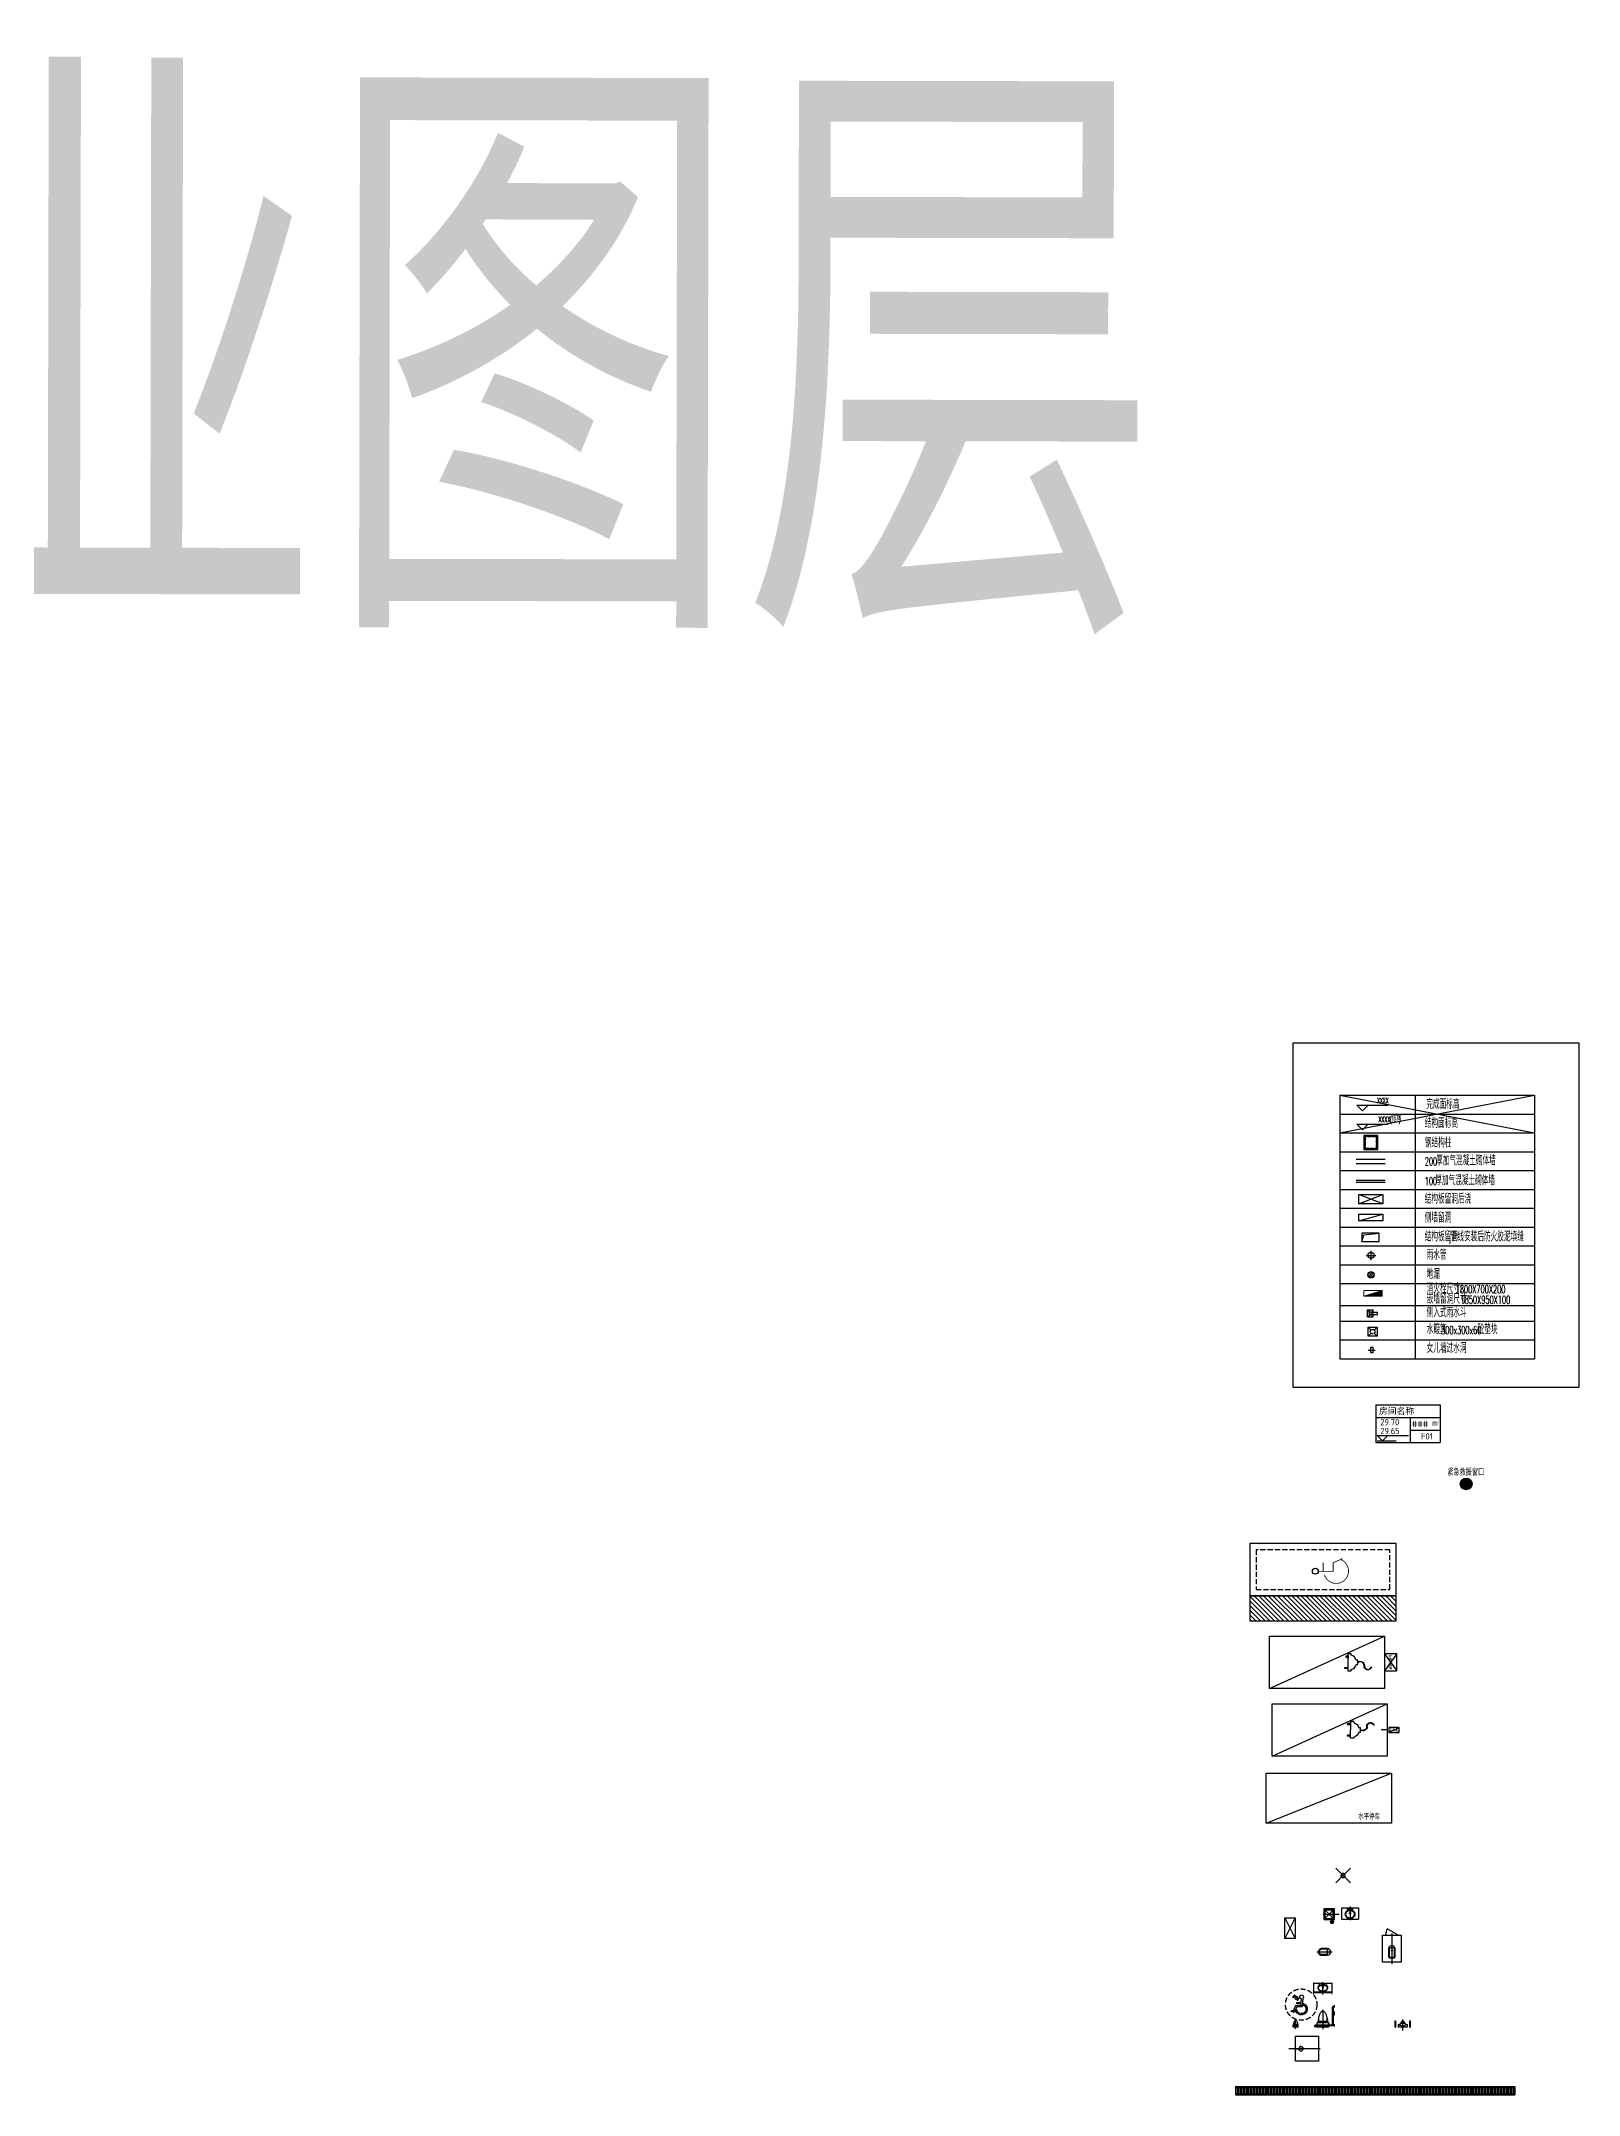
# Model space of a CAD drawing. Extents: x -821772 to -21949, y 506164 to 1049594.
# Drawn here: x -672313 to -598807, y 916329 to 1014500 of the extents above; entities that cross this region are included whole.
import ezdxf

# ---------------------------------------------------------------- set-up
doc = ezdxf.new("R2010")
doc.units = 0
doc.header["$LTSCALE"] = 1000
doc.header["$MEASUREMENT"] = 0
for name, pattern in [('$0$DOTE', [2.42, 2, -0.2, 0.02, -0.2]), ('__DASH', [0.35, 0.25, -0.1]), ('DASH', [0.35, 0.25, -0.1]), ('DOTE', [2.42, 2, -0.2, 0.02, -0.2]), ('STRU-03-COLS-2F~3F$0$DASH', [0.35, 0.25, -0.1])]:
    doc.linetypes.add(name, pattern=pattern)
doc.layers.get('Defpoints').update_dxf_attribs({"color": 210})
for name, color, linetype in [('$0$A-AXIS-DOTE', 14, '$0$DOTE'), ('$0$AS-COLN', 6, 'Continuous'), ('A-AXIS-DOTE', 14, 'DOTE'), ('A-AXIS-DP', 126, 'Continuous'), ('A-COLU_混凝土构件', 6, 'Continuous'), ('A-CURTAIN', 134, 'Continuous'), ('A-FIRE-TEXT', 61, 'Continuous'), ('A-FURN', 55, 'Continuous'), ('A-HOLE_洞口', 182, 'Continuous'), ('A-METAL_金属构件', 134, 'Continuous'), ('A-OVER_看线', 252, 'Continuous'), ('A-STAIR', 150, 'Continuous'), ('A-SURF_饰面', 44, 'Continuous'), ('A-TEXT', 61, 'Continuous'), ('A-TEXT-ROOM', 12, 'Continuous'), ('A-WINDOW', 140, 'Continuous'), ('A-建筑提资机电三专业图层', 214, 'Continuous'), ('AD-P-快充', 47, 'Continuous'), ('AD-P-慢充', 1, 'Continuous'), ('AS-WALL', 40, 'Continuous'), ('AXIS', 3, 'Continuous'), ('Car', 108, 'Continuous'), ('Car 无障碍', 6, 'Continuous'), ('CAR 水平停车', 32, 'Continuous'), ('G-BORD_图框', 7, 'Continuous'), ('PUB_TEXT', 7, 'Continuous'), ('构建', 30, 'Continuous'), ('洁具', 253, 'Continuous')]:
    doc.layers.add(name, color=color, linetype=linetype)
doc.layers.add('T', color=5, linetype='Continuous', plot=False)
doc.layers.add('消防', color=1, linetype='DOTE', lineweight=18)
doc.styles.add('_TCH_DIM', font='SIMPLEX', dxfattribs={"width": 0.7, "bigfont": 'GBCBIG'})
doc.styles.add('ELEC_DIM', font='SIMPLEX', dxfattribs={"width": 0.8, "height": 3.5, "bigfont": 'HZTXT'})
doc.styles.add('note_txt', font='arial.ttf', dxfattribs={"width": 0.75})
doc.styles.get("Standard").update_dxf_attribs({"font": '@TSSDENG', "width": 0.75, "bigfont": 'GBCBIG'})
doc.styles.add('STYLE1', font='simsun.ttc', dxfattribs={"width": 0.7})
doc.styles.add('SZUL_HT', font='simhei.ttf', dxfattribs={"width": 0.7})
doc.styles.add('黑体', font='simhei.ttf', dxfattribs={"width": 0.7})

# ---------------------------------------------------------------- blocks, each defined once
blk = doc.blocks.new('room_tag')
at = {"layer": 'A-TEXT-ROOM'}
for p, q in [((0, 0), (0, -1200)), ((0, 0), (2050, 0)), ((0, -400), (2050, -400)), ((1100, -1200), (1100, -400)), ((2050, 0), (2050, -1200)), ((0, -1200), (2050, -1200)), ((39, -1148), (649, -1148)), ((44, -978), (1044, -978)), ((44, -978), (213, -1148)), ((383, -978), (213, -1148)), ((1100, -800), (2050, -800))]:
    blk.add_line(p, q, dxfattribs=at)
for s, height, p in [('m', 200, (1789, -676)), ('2', 60, (1970, -568)), ('2', 60, (1970, -568))]:
    blk.add_text(s, height=height, dxfattribs=at).set_placement(p)
at = {"layer": 'A-TEXT-ROOM', "style": '黑体'}
blk.add_attdef('房间名称', (101, -295), '', height=200, dxfattribs=at)
at = {"layer": 'A-TEXT-ROOM', "ltscale": 50}
for tag, p in [('建筑标高', (142, -650)), ('面积', (1149, -709)), ('结构标高', (142, -931))]:
    blk.add_attdef(tag, p, '', height=200, dxfattribs=at)
at = {"layer": 'A-TEXT-ROOM'}
blk.add_attdef('地坪做法', (1443, -1103), '', height=200, dxfattribs=at)
blk = doc.blocks.new('雨水管')
at = {"layer": 'G-BORD_图框'}
for p, q in [((-48.09, 200.67), (-45.09, 200.67)), ((-46.59, 199.17), (-46.59, 202.17))]:
    blk.add_line(p, q, dxfattribs=at)
blk.add_circle((-46.59, 200.67), 1, dxfattribs=at)
blk = doc.blocks.new('xf')
at = {"layer": '消防'}
blk.add_hatch(color=256, dxfattribs=at).paths.add_polyline_path([(425, -10), (425, 240), (-375, -10)])
blk.add_line((-375, -10), (425, 240), dxfattribs=at)
blk.add_lwpolyline([(-375, 240), (425, 240), (425, -10), (-375, -10)], close=True, dxfattribs=at)
blk = doc.blocks.new('700-30')
at = {"layer": 'A-COLU_混凝土构件'}
blk.add_lwpolyline([(700, 700), (0, 700), (0, 0), (700, 0)], close=True, dxfattribs=at)
at = {"layer": 'A-COLU_混凝土构件', "linetype": 'STRU-03-COLS-2F~3F$0$DASH', "ltscale": 0.8}
blk.add_lwpolyline([(670, 670), (30, 670), (30, 30), (670, 30)], close=True, dxfattribs=at)
at = {"layer": 'A-SURF_饰面'}
blk.add_lwpolyline([(750, 750), (-50, 750), (-50, -50), (750, -50)], close=True, dxfattribs=at)
blk = doc.blocks.new('水簸箕')
at = {"layer": 'A-OVER_看线'}
for p, q in [((-35, 35), (-100, 100)), ((100, 100), (35, 35)), ((-35, -35), (-100, -100)), ((100, -100), (35, -35))]:
    blk.add_line(p, q, dxfattribs=at)
blk.add_lwpolyline([(100, -100), (-100, -100), (-100, 100), (100, 100)], close=True, dxfattribs=at)
at = {"layer": 'A-OVER_看线', "linetype": 'DASH', "ltscale": 0.2}
blk.add_circle((0, 0), 50, dxfattribs=at)
blk = doc.blocks.new('外排水管')
at = {"layer": 'A-METAL_金属构件', "linetype": 'DASH', "ltscale": 3}
blk.add_line((12865023, -10364874), (12865107, -10364959), dxfattribs=at)
at = {"layer": 'A-METAL_金属构件'}
for p, q in [((12865263, -10364492), (12865093, -10364662)), ((12865093, -10364662), (12865202, -10364695)), ((12865093, -10364662), (12865320, -10364888)), ((12865263, -10364492), (12865253, -10364644)), ((12865263, -10364492), (12865489, -10364719)), ((12865320, -10364888), (12865287, -10364780)), ((12865489, -10364719), (12865320, -10364888)), ((12865489, -10364719), (12865338, -10364728))]:
    blk.add_line(p, q, dxfattribs=at)
at = {"layer": 'A-METAL_金属构件', "linetype": 'DASH', "ltscale": 3}
blk.add_lwpolyline([(12865023, -10364874), (12865253, -10364644, -1), (12865338, -10364728), (12865107, -10364959)], format="xyb", dxfattribs=at)
for start, end in [(134.99799, 170.25195), (202.71275, 243.28126), (272.3173, 314.99799)]:
    blk.add_arc((12865296, -10364686), 60, start, end, dxfattribs=at)
blk = doc.blocks.new('平面图例')
at = {"layer": 'G-BORD_图框'}
h = blk.add_hatch(dxfattribs=at)
h.set_pattern_fill('ANSI31', color=256, scale=0.3)
h.set_pattern_definition([(45, (-9.86355, 23.91627), (-0.3367596, 0.3367596), [])])
edge = h.paths.add_edge_path()
edge.add_arc((-47.17, 224.59), 1, 0, 360)
at = {"layer": 'A-HOLE_洞口', "linetype": 'DASH', "ltscale": 0.6}
for p, q in [((-43.41, 247.23), (-51.01, 250.16)), ((-51.01, 247.23), (-43.41, 250.16)), ((-51.01, 241.84), (-43.41, 243.92))]:
    blk.add_line(p, q, dxfattribs=at)
for points in [[(-51.01, 247.23), (-51.01, 250.16), (-43.41, 250.16), (-43.41, 247.23)], [(-51.01, 241.84), (-51.01, 243.92), (-43.41, 243.92), (-43.41, 241.84)]]:
    blk.add_lwpolyline(points, close=True, dxfattribs=at)
at = {"layer": 'A-HOLE_洞口'}
blk.add_lwpolyline([(-50.07, 235.26), (-44.57, 235.26), (-44.57, 237.85), (-50.07, 237.85)], close=True, dxfattribs=at)
blk.add_lwpolyline([(-50.07, 235.26), (-49.47, 237.35), (-44.57, 237.85)], dxfattribs=at)
at = {"layer": 'G-BORD_图框'}
for p, q in [((-57.09, 281.83), (4.91, 281.83)), ((-57.09, 281.83), (-57.09, 197.83)), ((-33.11, 281.83), (-33.11, 197.83)), ((4.91, 281.83), (4.91, 197.83)), ((-57.09, 275.83), (4.91, 275.83)), ((-49.89, 276.82), (-51.69, 278.62)), ((-51.69, 278.62), (-41.73, 278.62)), ((-49.89, 276.82), (-48.09, 278.62)), ((-57.09, 269.83), (4.91, 269.83)), ((-49.89, 270.82), (-51.69, 272.62)), ((-51.69, 272.62), (-41.73, 272.62)), ((-49.89, 270.82), (-48.09, 272.62)), ((-57.09, 263.83), (4.91, 263.83)), ((-57.09, 257.83), (4.91, 257.83)), ((-51.91, 261.46), (-42.71, 261.46)), ((-51.91, 260.12), (-42.71, 260.12)), ((-57.09, 251.83), (4.91, 251.83)), ((-51.91, 254.81), (-42.71, 254.81)), ((-51.91, 254.15), (-42.71, 254.15)), ((-57.09, 245.83), (4.91, 245.83)), ((-57.09, 239.83), (4.91, 239.83)), ((-57.09, 233.83), (4.91, 233.83)), ((-57.09, 227.83), (4.91, 227.83)), ((-57.09, 221.83), (4.91, 221.83)), ((-57.09, 214.83), (4.91, 214.83)), ((-57.09, 209.83), (4.91, 209.83)), ((-57.09, 203.83), (4.91, 203.83)), ((-57.09, 197.83), (4.91, 197.83)), ((-48.05, 200.63), (-45.81, 200.63))]:
    blk.add_line(p, q, dxfattribs=at)
blk.add_lwpolyline([(-47.29, 201.45), (-47.29, 199.8), (-46.47, 199.8), (-46.47, 201.45), (-47.29, 201.45)], dxfattribs=at)
blk.add_circle((-47.17, 224.59), 1, dxfattribs=at)
at = {"layer": 'A-COLU_混凝土构件', "xscale": 0.005529600000000003, "yscale": 0.005529600000000003, "zscale": 0.005529600000000003}
blk.add_blockref('700-30', (-49.17, 264.82), dxfattribs=at)
at = {"layer": 'G-BORD_图框'}
blk.add_blockref('雨水管', (-0.58, 30.12), dxfattribs=at)
at = {"layer": 'G-BORD_图框', "xscale": 0.007200000000000002, "yscale": 0.007200000000000002, "zscale": 0.007200000000000002}
blk.add_blockref('xf', (-46.71, 217.82), dxfattribs=at)
at = {"layer": 'G-BORD_图框'}
for name, p, xscale, yscale, zscale, rotation in [('外排水管', (12687.74, -118055), 0.007199999999999998, 0.007199999999999998, 0.007199999999999998, 135.0020091440341), ('水簸箕', (-46.66, 206.49), 0.0144, 0.0144, 0.0144, 270)]:
    blk.add_blockref(name, p, dxfattribs=dict(at, xscale=xscale, yscale=yscale, zscale=zscale, rotation=rotation))
at = {"layer": 'G-BORD_图框', "color": 7, "style": '_TCH_DIM', "width": 0.494118}
blk.add_text('XXXX', height=1.785, dxfattribs=at).set_placement((-44.77, 273.25))
at = {"layer": 'G-BORD_图框', "style": '_TCH_DIM'}
for s, height, width, p in [('完成面标高', 3.022, 0.7, (-29.55, 277.46)), ('结构面标高', 3.022, 0.7, (-30.03, 271.42)), ('钢结构柱', 3.022, 0.7, (-30.02, 265.18)), ('200', 2.55, 0.494118, (-30.06, 259.47)), ('厚加气混凝土砌体墙', 3.022, 0.7, (-26.46, 259.47)), ('100', 2.55, 0.494118, (-30.06, 253.17)), ('厚加气混凝土砌体墙', 3.022, 0.7, (-26.7, 253.17)), ('结构板留洞后浇', 3.022, 0.7, (-30.06, 247.28)), ('侧墙留洞', 3.022, 0.7, (-30.06, 241.27)), ('结构板留洞', 3.022, 0.7, (-30.06, 235.27)), ('管线安装后防火胶泥填缝', 3.0222, 0.7, (-21.76, 235.27)), ('雨水管', 3.022, 0.7, (-29.46, 229.41)), (',', 2.55, 0.494118, (-22.36, 235.27)), ('地漏', 3.022, 0.7, (-29.46, 223.29)), ('消火栓尺寸：', 3.022, 0.7, (-29.42, 218.72)), ('嵌墙留洞尺寸：', 3.022, 0.7, (-29.42, 215.39)), ('1800X700X200', 2.55, 0.494118, (-20.18, 218.72)), ('1850X950X100', 2.55, 0.494118, (-18.64, 215.39)), ('，', 3.02, 0.7, (-6.02, 218.72)), ('侧入式雨水斗', 3.022, 0.7, (-29.45, 211.05)), ('水簸箕', 3.022, 0.7, (-29.45, 205.71)), ('女儿墙过水洞', 3.022, 0.7, (-29.45, 199.73)), ('300x300x60', 2.55, 0.494118, (-24.83, 205.71)), ('砼垫块', 3.022, 0.7, (-13.19, 205.71))]:
    blk.add_text(s, height=height, dxfattribs=dict(at, width=width)).set_placement(p)
at = {"layer": 'PUB_TEXT', "style": '_TCH_DIM'}
for s, height, width, p in [('XXXX', 1.785, 0.494118, (-45.27, 279.25)), ('(', 1.78, 0.494118, (-41.13, 273.25)), ('结构', 2.116, 0.7, (-40.54, 273.25)), (')', 1.78, 0.494118, (-38.38, 273.25))]:
    blk.add_text(s, height=height, dxfattribs=dict(at, width=width)).set_placement(p)
blk = doc.blocks.new('A$C10711624')
at = {"extrusion": (3.13402e-20, -1.66466e-06, 1)}
h = blk.add_hatch(dxfattribs=at)
h.set_pattern_fill('ANSI31', color=256, scale=100, angle=-180)
h.set_pattern_definition([(225, (3800, 5500), (112.2532, -112.2532), [])])
h.paths.add_polyline_path([(1200, 500), (1200, 7500), (0, 7500), (0, 500)])
h = blk.add_hatch(color=256, dxfattribs=at)
edge = h.paths.add_edge_path()
edge.add_arc((2375, 4362), 143, 270, 630)
at = {"extrusion": (3.10226e-20, -1.66466e-06, 1), "elevation": 0}
for points in [[(1200, 500), (1200, 7500), (0, 7500), (0, 500)], [(3700, 500), (3700, 7500), (1200, 7500), (1200, 500)]]:
    blk.add_lwpolyline(points, close=True, dxfattribs=at)
at = {"extrusion": (3.10226e-20, -1.66466e-06, 1), "const_width": 37.5, "elevation": 0}
blk.add_lwpolyline([(2203, 3931, 1.5472), (2924, 3130)], format="xyb", dxfattribs=at)
for points in [[(2375, 4267), (2375, 3513), (2778, 3513), (2969, 3085), (3006, 3085)], [(2375, 3992), (2791, 3992)]]:
    blk.add_lwpolyline(points, dxfattribs=at)
blk.add_circle((2375, 4362, 0), 143)
at = {"layer": 'Defpoints', "color": 250, "linetype": 'DASH', "extrusion": (3.10226e-20, -1.66466e-06, 1), "elevation": 0}
blk.add_lwpolyline([(3400, 800), (3400, 7200), (1500, 7200), (1500, 800)], close=True, dxfattribs=at)
blk = doc.blocks.new('naorng')
at = {"color": 0}
blk.add_lwpolyline([(2457226, 4667705), (2462726, 4667705), (2462726, 4665205), (2457226, 4665205)], close=True, dxfattribs=at)
blk.add_lwpolyline([(2457226, 4665205), (2462726, 4667705)])
blk = doc.blocks.new('AD-P-B01-B04$0$AD-PMDT-B1F$0$sdftr')
at = {"color": 0}
for p, q in [((-63180, -35534), (-63180, -35514)), ((-63180, -36064), (-63180, -36084)), ((-63030, -35499), (-63165, -35499)), ((-63030, -35549), (-63165, -35549)), ((-63030, -36049), (-63165, -36049)), ((-63030, -36099), (-63165, -36099)), ((-62880, -35399), (-63030, -35399)), ((-63030, -35399), (-63030, -35799)), ((-63030, -36199), (-63030, -35799)), ((-62880, -36199), (-63030, -36199)), ((-62880, -35450), (-62880, -35399)), ((-62880, -36147), (-62880, -36199)), ((-62631, -35699), (-62555, -35699)), ((-62555, -35899), (-62631, -35899)), ((-62555, -35699), (-62555, -35899)), ((-61903, -36026), (-61922, -36020)), ((-61280, -35799), (-61568, -35799))]:
    blk.add_line(p, q, dxfattribs=at)
for centre, radius, start, end in [((-63165, -35514), 15, 90, 180), ((-63165, -35534), 15, 180, 270), ((-63165, -36064), 15, 90, 180), ((-63165, -36084), 15, 180, 270), ((-62980, -35799), 362, 16.02199, 73.97801), ((-62980, -35799), 362, 286.02199, 343.97801), ((-62447, -35969), 212, 4.0504, 120.70031), ((-62447, -35969), 192, 4.61547, 124.31856), ((-62076, -35975), 180, 173.30088, 343.49758), ((-62076, -35975), 160, 172.63141, 343.49758)]:
    blk.add_arc(centre, radius, start, end, dxfattribs=at)
blk = doc.blocks.new('AD-P-B01-B04$0$A$C37F22457')
at = {"color": 0}
for p, q in [((50, 745, 0), (-550, 1545, 0)), ((-550, 745, 0), (50, 1545, 0))]:
    blk.add_line(p, q, dxfattribs=at)
at = {"color": 0, "elevation": 0}
blk.add_lwpolyline([(-550, 745), (50, 745), (50, 1545), (-550, 1545)], close=True, dxfattribs=at)
for points in [[(1319, 1157), (1319, 1133, -0.558022), (1000, 1300, 0.923308), (687, 1366), (668, 1372, -0.917911), (1020, 1300, 0.575624)], [(1794, 745), (1794, 1545), (1644, 1545), (1644, 1493, 0.258413), (1396, 1245), (1319, 1245), (1319, 1045), (1396, 1045, 0.258413), (1644, 796), (1644, 745), (1794, 745)]]:
    blk.add_lwpolyline(points, format="xyb", close=True, dxfattribs=at)
for points in [[(1794, 1445), (1929, 1445, -0.414214), (1944, 1430), (1944, 1410, -0.414214), (1929, 1395), (1794, 1395)], [(1744, 845), (1879, 845, 0.414214), (1894, 860), (1894, 880, 0.414214), (1879, 895), (1744, 895)]]:
    blk.add_lwpolyline(points, format="xyb", dxfattribs=at)
at = {"layer": 'A-FIRE-TEXT', "style": 'note_txt', "width": 0.75}
blk.add_text('快速充电桩', height=139.2, rotation=90, dxfattribs=at).set_placement((-170, 768))
blk = doc.blocks.new('水平停车位')
at = {"ltscale": 10}
blk.add_lwpolyline([(4850, -2100), (-1150, -2100), (-1150, 300), (4850, 300)], close=True, dxfattribs=at)
blk.add_lwpolyline([(-1150, -2100), (4850, 300)])
at = {"ltscale": 10, "style": 'SZUL_HT', "width": 0.7}
blk.add_text('水平停车', height=267.4, dxfattribs=at).set_placement((3250, -1900))
blk = doc.blocks.new('gfctuc')
blk.add_lwpolyline([(2035210, 4060000), (2035210, 4059500), (2035460, 4059500), (2035460, 4060000)], close=True)
blk.add_lwpolyline([(2035210, 4060000), (2035460, 4059500)])
at = {"layer": 'A-FIRE-TEXT', "style": 'note_txt', "width": 0.75}
blk.add_text('充电桩', height=139.2, rotation=270, dxfattribs=at).set_placement((2035260, 4059973))
blk = doc.blocks.new('A$C45A45C18')
at = {"color": 0}
for p, q in [((-117, -125), (-117, 75)), ((-107, 85), (322, 85)), ((322, -165), (322, 115)), ((950, -325, 0), (1250, 195, 0)), ((322, -135), (-107, -135))]:
    blk.add_line(p, q, dxfattribs=at)
at = {"color": 0, "elevation": 0}
blk.add_lwpolyline([(-350, 425), (950, 425), (950, -475), (-350, -475)], close=True, dxfattribs=at)
at = {"color": 0}
blk.add_lwpolyline([(-107, -165, -0.414214), (-147, -125), (-147, 75, -0.414214), (-107, 115), (332, 115, -0.414214), (442, 5), (442, -55, -0.414214), (332, -165)], format="xyb", close=True, dxfattribs=at)
blk.add_circle((211, -25), 20, dxfattribs=at)
for centre, radius, start, end in [((-107, 75), 10, 90, 180), ((950, -325, 0), 600, 60, 90), ((-107, -125), 10, 180, 270)]:
    blk.add_arc(centre, radius, start, end, dxfattribs=at)
for p in [(-147, -25), (211, -25)]:
    blk.add_point(p, dxfattribs=at)
at = {"layer": 'A-AXIS-DOTE'}
blk.add_line((1031, -25), (-419, -25), dxfattribs=at)
blk = doc.blocks.new('$lvtry$00000206')
at = {"color": 0}
for points in [[(-253, -220, -0.414214), (-275, -198), (-275, -22, -0.414214), (-253, 0), (253, 0, -0.414214), (275, -22), (275, -198, -0.414214), (253, -220)], [(181, -286), (-181, -286, 0.39219), (-201, -305), (-202, -326), (-204, -363), (-205, -398), (-204, -429), (-201, -459), (-197, -488), (-189, -518), (-180, -550), (-168, -584), (-153, -619), (-135, -654), (-114, -687), (-90, -717), (-63, -741), (-33, -760), (-12, -767, 0.15433), (12, -767), (33, -760), (63, -741), (90, -717), (114, -687), (135, -654), (153, -619), (168, -584), (180, -550), (189, -518), (197, -488), (201, -459), (204, -429), (205, -398), (204, -363), (202, -326), (201, -305, 0.39219)]]:
    blk.add_lwpolyline(points, format="xyb", close=True, dxfattribs=at)
blk.add_lwpolyline([(-275, -120), (-297, -120), (-297, -200), (-275, -200)], close=True, dxfattribs=at)
for points in [[(-205, -428), (-235, -220)], [(205, -428), (235, -220)]]:
    blk.add_lwpolyline(points, dxfattribs=at)
at = {"layer": 'A-AXIS-DOTE'}
blk.add_lwpolyline([(0, -827), (0, 93)], dxfattribs=at)
blk = doc.blocks.new('无障碍马桶')
at = {"layer": 'A-FURN', "lineweight": -3}
for p, q in [((1349873, 310803), (1349953, 310803)), ((1349929, 310792), (1349929, 310752)), ((1350411, 310752), (1350411, 310732)), ((1350411, 310732), (1350416, 310732)), ((1350416, 310752), (1350416, 310732)), ((1350417, 310714), (1350550, 310714)), ((1350551, 310752), (1350551, 310732)), ((1350551, 310732), (1350556, 310732)), ((1350556, 310752), (1350556, 310732)), ((1350774, 310803), (1350853, 310803))]:
    blk.add_line(p, q, dxfattribs=at)
for points in [[(1349832, 309902), (1349879, 309902, 0.414214), (1349897, 309920), (1349897, 310792)], [(1349832, 309870), (1349879, 309870, 0.414214), (1349929, 309920), (1349929, 310720)], [(1349873, 310803), (1349873, 310797, 0.414214), (1349878, 310792), (1349948, 310792, 0.414214), (1349953, 310797), (1349953, 310803)], [(1350797, 310792), (1350797, 310770, -0.414214), (1350779, 310752), (1349929, 310752, 1), (1349929, 310720), (1350779, 310720, 0.414214), (1350829, 310770), (1350829, 310792)], [(1350774, 310803), (1350774, 310797, 0.414214), (1350779, 310792), (1350848, 310792, 0.414214), (1350853, 310797), (1350853, 310803)], [(1349822, 309925), (1349827, 309925, -0.414214), (1349832, 309920), (1349832, 309851, -0.414214), (1349827, 309846), (1349822, 309846)]]:
    blk.add_lwpolyline(points, format="xyb", dxfattribs=at)
blk.add_lwpolyline([(1350561, 310802), (1350561, 310752), (1350406, 310752), (1350406, 310802)], close=True, dxfattribs=at)
blk.add_lwpolyline([(1350550, 310752), (1350550, 310699), (1350417, 310699), (1350417, 310752)], dxfattribs=at)
at = {"layer": 'A-FURN', "lineweight": -3, "xscale": -1, "rotation": 90}
blk.add_blockref('$lvtry$00000206', (1349822, 310253), dxfattribs=at)
blk = doc.blocks.new('$lvtry$00000179')
at = {"color": 0, "linetype": 'ByBlock'}
for p, q in [((-32, -102), (-92, -102)), ((-13, -178), (-40, -70)), ((35, -64), (-35, -64)), ((13, -178), (-13, -178)), ((40, -70), (13, -178)), ((92, -102), (32, -102))]:
    blk.add_line(p, q, dxfattribs=at)
blk.add_lwpolyline([(0, -406, 0.088425), (89, -391, 0.093738), (162, -347, 0.102376), (212, -280, 0.10945), (229, -203, 0.109452), (212, -127, 0.102376), (162, -60, 0.093738), (89, -16, 0.088423), (0, 0, 0.088427), (-89, -16, 0.093738), (-162, -60, 0.102376), (-212, -127, 0.109452), (-229, -203, 0.109451), (-212, -280, 0.102376), (-162, -347, 0.093738), (-89, -391, 0.088425)], format="xyb", close=True, dxfattribs=at)
for centre, radius in [((-64, -76), 20.4), ((-64, -76), 15.4), ((0, -229), 25.4), ((63, -76), 20.4), ((63, -76), 15.4)]:
    blk.add_circle(centre, radius, dxfattribs=at)
for centre, radius, start, end in [((-88, -229), 116, 151.0888, 180), ((-88, -229), 116, 180, 208.9112), ((-45, -252), 164, 126.8699, 151.0888), ((-45, -205), 164, 208.9112, 233.1301), ((-18, -288), 210, 123.90451, 126.8699), ((-18, -169), 210, 233.1301, 252.74206), ((-92, -178), 76.2, 90, 123.90451), ((0, -111), 270, 252.74206, 270), ((-35, -68), 5, 90, 194.03624), ((0, -111), 270, 270, 287.25794), ((35, -68), 5, 345.96376, 90), ((18, -169), 210, 287.25794, 306.8699), ((92, -178), 76.2, 57.74019, 90), ((45, -252), 164, 28.9112, 57.74019), ((45, -205), 164, 306.8699, 331.0888), ((88, -229), 116, 0, 28.9112), ((88, -229), 116, 331.0888, 0)]:
    blk.add_arc(centre, radius, start, end, dxfattribs=at)
at = {"color": 0}
for p in [(0, -76), (0, -229)]:
    blk.add_point(p, dxfattribs=at)
at = {"layer": 'A-AXIS-DOTE'}
blk.add_lwpolyline([(0, -535), (0, 55)], dxfattribs=at)
blk = doc.blocks.new('A$C09A255B0')
at = {"layer": 'A-FURN', "lineweight": -3}
for points in [[(-450, 450), (-450, -50), (-425, -50), (-425, 450)], [(425, 0), (425, 21), (-425, 21), (-425, 0)], [(425, 450), (425, -50), (450, -50), (450, 450)]]:
    blk.add_lwpolyline(points, close=True, dxfattribs=at)
blk.add_lwpolyline([(-425, 450), (425, 450)], dxfattribs=at)
at = {"layer": 'A-FURN', "lineweight": -3, "yscale": -0.9999999999999989, "rotation": 180.0010503990819}
blk.add_blockref('$lvtry$00000179', (0, 440), dxfattribs=at)
blk = doc.blocks.new('1-大便器')
at = {"color": 0, "linetype": 'ByBlock'}
for p, q in [((0, -279), (0, 279)), ((0, 279), (254, 279)), ((38, 216), (64, 241)), ((38, -216), (38, 216)), ((64, 241), (190, 241)), ((165, 143), (216, 194)), ((165, -143), (165, 143)), ((190, 241), (216, 216)), ((203, 127), (254, 178)), ((203, -127), (203, 127)), ((216, 216), (216, 194)), ((254, 279), (254, 178)), ((254, 76), (254, -76)), ((254, 76), (283, 76)), ((0, -279), (254, -279)), ((64, -241), (38, -216)), ((64, -241), (190, -241)), ((165, -143), (216, -194)), ((216, -216), (190, -241)), ((203, -127), (254, -178)), ((216, -216), (216, -194)), ((254, -76), (283, -76)), ((254, -165), (254, -178)), ((254, -279), (254, -178)), ((254, -229), (279, -229)), ((279, -229), (279, -165))]:
    blk.add_line(p, q, dxfattribs=at)
blk.add_lwpolyline([(457, -190, 0.063415), (579, -175, 0.076468), (673, -135, 0.107136), (742, -68, 0.147373), (762, 0, 0.147373), (742, 68, 0.107136), (673, 135, 0.076468), (579, 175, 0.063415), (457, 190, 0.063415)], format="xyb", dxfattribs=at)
for centre in [(267, 102), (267, -102)]:
    blk.add_circle(centre, 12.7, dxfattribs=at)
for centre, radius, start, end in [((426, 417), 228, 221.08899, 277.79892), ((457, 0), 190, 90, 156.42182), ((267, -165), 12.7, 0, 180), ((426, -417), 228, 82.20108, 138.91101), ((457, 0), 190, 203.57818, 270)]:
    blk.add_arc(centre, radius, start, end, dxfattribs=at)
at = {"layer": 'A-AXIS-DOTE'}
blk.add_lwpolyline([(-186, 0), (915, 0)], dxfattribs=at)
blk = doc.blocks.new('A$C63E411DD-M')
at = {"color": 0}
for p, q in [((-262, -148), (-248, 42)), ((-183, 66), (-214, -355)), ((-737, -573), (-712, -508)), ((-593, -621), (-737, -573)), ((-712, -508), (-624, -536)), ((-624, -536), (-512, -276)), ((-479, -356), (-593, -621)), ((-519, -555), (-474, -482)), ((-512, -276), (-271, -280)), ((-214, -355), (-479, -356)), ((-466, -149), (-262, -148)), ((-465, -212), (-466, -149)), ((-266, -211), (-465, -212)), ((-271, -280), (-266, -211)), ((-164, -252), (-164, -184))]:
    blk.add_line(p, q, dxfattribs=at)
at = {"color": 0, "linetype": 'DASH'}
blk.add_circle((-263, -242), 750, dxfattribs=at)
at = {"color": 0, "extrusion": (1.11625e-23, 5.81185e-24, -1)}
for centre, major_axis, start_param, end_param in [((-245, 132), (-44.7, 78.6), 3.691864, 9.19364), ((-255, -452), (92, 267), -0.003731, 4.0071), ((-255, -452), (101, 196), -0.049274, 4.095888)]:
    blk.add_ellipse(centre, major_axis=major_axis, ratio=1, start_param=start_param, end_param=end_param, dxfattribs=at)
at = {"layer": 'A-AXIS-DP'}
blk.add_lwpolyline([(-455, -120, 0, 0, 0), (-805, 117, 33, 0, 0), (-887, 173, 0, 0, 0)], format="xyseb", dxfattribs=at)
at = {"layer": 'A-AXIS-DP', "color": 7, "style": '_TCH_DIM', "width": 0.494118}
blk.add_text('R750', height=148.8, rotation=325.86681, dxfattribs=at).set_placement((-687, 114))
blk = doc.blocks.new('$lvtry$00000224')
at = {"color": 0}
for p, q in [((-363, 0), (-363, -300)), ((-338, 0), (-363, 0)), ((-338, -300), (-363, -300)), ((-338, 0), (-338, -300)), ((337, 0), (337, -300)), ((362, 0), (337, 0)), ((362, -300), (337, -300)), ((362, 0), (362, -300))]:
    blk.add_line(p, q, dxfattribs=at)
at = {"color": 0, "elevation": 0}
blk.add_lwpolyline([(-205, -131), (-205, 0), (205, 0), (205, -131, 0.268068), (51, -263, -0.317765), (0, -300, -0.317765), (-51, -263, 0.268068)], format="xyb", close=True, dxfattribs=at)
at = {"color": 0}
blk.add_circle((0, -182, 0), 20, dxfattribs=at)
for centre, radius, start, end in [((-152, -115, 0), 10, 114.10839, 248.1394), ((5, -466, 0), 395, 66.66751, 114.10839), ((-243, -341, 0), 233, 19.26394, 68.1394), ((0, -256, 0), 24, 199.26394, 269.49984), ((0, -256, 0), 24, 270.50016, 340.73606), ((243, -341, 0), 233, 110.49411, 160.73606), ((158, -113, 0), 10, 290.49411, 66.66751)]:
    blk.add_arc(centre, radius, start, end, dxfattribs=at)
blk.add_point((0, -182, 0), dxfattribs=at)
at = {"layer": 'A-AXIS-DOTE'}
blk.add_lwpolyline([(0, 153), (0, -367)], dxfattribs=at)
blk = doc.blocks.new('A$C34D37DA4')
at = {"ltscale": 0.5}
for points in [[(-250, -108), (250, -108), (250, 392), (-250, 392)], [(-200, -58), (200, -58), (200, 342), (-200, 342)]]:
    blk.add_lwpolyline(points, close=True, dxfattribs=at)
for points in [[(-200, 342), (-28, 171)], [(-200, -58), (-28, 114)], [(28, 171), (200, 342)], [(28, 114), (200, -58)]]:
    blk.add_lwpolyline(points, dxfattribs=at)
blk.add_circle((0, 142), 40, dxfattribs=at)
at = {"layer": 'A-AXIS-DOTE'}
blk.add_lwpolyline([(0, 427), (0, -333)], dxfattribs=at)
blk = doc.blocks.new('345345345')
at = {"layer": 'A-FURN'}
h = blk.add_hatch(dxfattribs=at)
h.set_pattern_fill('ANSI31', color=256, scale=20)
h.set_pattern_definition([(45, (0, 0), (-22.4506403, 22.4506403), [])])
edge = h.paths.add_edge_path()
edge.add_arc((84993, -2400003), 150, 0, 360)
blk.add_circle((84993, -2400003), 150, dxfattribs=at)
blk = doc.blocks.new('A$C5E131586')
at = {"layer": 'A-FURN'}
blk.add_lwpolyline([(-510, 110), (490, 110), (490, -390), (-510, -390)], close=True, dxfattribs=at)
for points in [[(-510, -390), (490, 110)], [(-510, 110), (490, -390)]]:
    blk.add_lwpolyline(points, dxfattribs=at)
blk = doc.blocks.new('$plan$00002939')
at = {"layer": 'A-FURN'}
blk.add_line((-10, 0), (10, 0), dxfattribs=at)
for points in [[(-124, 0), (133, 0)], [(-10, 0), (-10, -263)], [(10, 0), (10, -263)]]:
    blk.add_lwpolyline(points, dxfattribs=at)
for centre, radius, start, end in [((0, -262), 108, 95.30603, 84.69397), ((0, -262), 28.3, 110.67249, 69.32751), ((0, -260), 10.5, 197.23809, 342.76191)]:
    blk.add_arc(centre, radius, start, end, dxfattribs=at)
blk = doc.blocks.new('A$C6C485D8A')
at = {"layer": 'A-AXIS-DOTE'}
blk.add_line((0, -753), (0, 750), dxfattribs=at)
at = {"layer": 'A-FURN'}
blk.add_lwpolyline([(600, -673), (600, 427), (-600, 427), (-600, -673)], close=True, dxfattribs=at)
at = {"layer": 'A-FURN', "yscale": -1, "rotation": 180}
blk.add_blockref('$plan$00002939', (0, 427), dxfattribs=at)
blk = doc.blocks.new('$0$dotee')
at = {"layer": '$0$A-AXIS-DOTE'}
for points in [[(433561, -2127753), (434268, -2128460)], [(434268, -2127753), (433561, -2128460)]]:
    blk.add_lwpolyline(points, dxfattribs=at)
blk.add_circle((433915, -2128107), 100, dxfattribs=at)
blk = doc.blocks.new('A$C3E36213B')
at = {"ltscale": 0.5}
h = blk.add_hatch(color=10, dxfattribs=at)
h.dxf.hatch_style = 1
h.paths.add_polyline_path([(750, -79, 1), (-2251, -79, 1)])
blk.add_circle((-750, -79), 1500, dxfattribs=at)
at = {"layer": 'AXIS', "linetype": 'Continuous', "style": 'STYLE1', "width": 0.7}
blk.add_text('紧急救援窗口', height=1600, dxfattribs=at).set_placement((-5568, 2226))
blk = doc.blocks.new('$plan$00003717')
at = {"layer": 'A-AXIS-DOTE'}
blk.add_lwpolyline([(0, 70), (0, -590)], dxfattribs=at)
at = {"layer": 'A-FURN'}
for p, q in [((-137, -74), (-63, -74)), ((-100, -37), (-100, -111)), ((-45, -255), (45, -255)), ((-25, -48), (-31, -87)), ((-31, -87), (-17, -194)), ((-25, -48), (25, -48)), ((-25, -48), (-17, -194)), ((-24, -67), (24, -67)), ((-17, -184), (17, -184)), ((-17, -194), (17, -194)), ((0, -210), (0, -300)), ((25, -48), (17, -194)), ((31, -87), (17, -194)), ((25, -48), (31, -87)), ((63, -74), (137, -74)), ((100, -37), (100, -111))]:
    blk.add_line(p, q, dxfattribs=at)
blk.add_lwpolyline([(400, 0), (400, -530, -0.414214), (380, -550), (-380, -550, -0.414214), (-400, -530), (-400, 0)], format="xyb", close=True, dxfattribs=at)
for points in [[(-29, -101, 0.055034), (-93, -115, 0.088849), (-169, -156, 0.104988), (-224, -223, 0.12017), (-243, -300, 0.12017), (-224, -377, 0.104988), (-169, -444, 0.088849), (-93, -485, 0.080052), (0, -500, 0.080052)], [(-25, -131, 0.056066), (-83, -143, 0.088849), (-150, -180, 0.104988), (-197, -237, 0.12017), (-213, -300, 0.12017), (-197, -363, 0.104988), (-150, -420, 0.088849), (-83, -457, 0.080052), (0, -470, 0.080052)], [(0, -500, 0.080052), (93, -485, 0.088849), (169, -444, 0.104988), (224, -377, 0.12017), (243, -300, 0.12017), (224, -223, 0.104988), (169, -156, 0.088849), (93, -115, 0.055034), (29, -101, 0.080052)], [(0, -470, 0.080052), (83, -457, 0.088849), (150, -420, 0.104988), (197, -363, 0.12017), (213, -300, 0.12017), (197, -237, 0.104988), (150, -180, 0.088849), (83, -143, 0.056066), (25, -131, 0.080052)]]:
    blk.add_lwpolyline(points, format="xyb", dxfattribs=at)
for centre, radius in [((-100, -74), 25), ((-100, -74), 15), ((0, -255), 30), ((0, -255), 20), ((100, -74), 25), ((100, -74), 15)]:
    blk.add_circle(centre, radius, dxfattribs=at)
for centre, start, end in [((-1, -75), 80.52523, 279.47477), ((1, -75), 260.52523, 99.47477)]:
    blk.add_arc(centre, 7.19, start, end, dxfattribs=at)
blk = doc.blocks.new('$plan$00002869')
at = {"layer": 'A-AXIS-DOTE'}
blk.add_lwpolyline([(-1, -67), (-1, 660)], dxfattribs=at)
at = {"layer": '洁具', "linetype": 'Continuous'}
for p, q in [((-125, 402), (-125, 147)), ((-12, 34), (10, 34)), ((123, 402), (123, 147))]:
    blk.add_line(p, q, dxfattribs=at)
at = {"layer": '洁具'}
blk.add_lwpolyline([(-159, 434), (-159, 147, 0.837498), (153, 116), (156, 437, 0.957761), (-159, 434)], format="xyb", close=True, dxfattribs=at)
at = {"layer": '洁具', "linetype": 'Continuous', "extrusion": (0, 0, -1)}
for centre, radius, start, end in [((91, 402), 33.8, 0, 79.17032), ((1, -70), 514, 79.17261, 100.76013), ((-89, 402), 33.8, 100.76127, 180.00001)]:
    blk.add_arc(centre, radius, start, end, dxfattribs=at)
at = {"layer": '洁具', "linetype": 'Continuous'}
for centre, start, end in [((-12, 147), 180, 270), ((10, 147), 270, 0)]:
    blk.add_arc(centre, 112, start, end, dxfattribs=at)
at = {"layer": '洁具'}
blk.add_arc((-1, 440), 49.1, 178.3386, 1.6614, dxfattribs=at)
blk = doc.blocks.new('$LinePat$饰面砖')
at = {"color": 0}
for p, q in [((0, 0), (70, 0)), ((0, 0), (0, -100)), ((17.5, 0), (17.5, -100)), ((35, 0), (35, -100)), ((52.5, 0), (52.5, -100)), ((70, 0), (70, -100)), ((0, -100), (70, -100))]:
    blk.add_line(p, q, dxfattribs=at)
at = {"color": 0, "linetype": 'DASH'}
for p, q in [((0, -12.5), (70, -12.5)), ((0, -87.5), (70, -87.5))]:
    blk.add_line(p, q, dxfattribs=at)

msp = doc.modelspace()

# ---------------------------------------------------------------- linework, layer by layer
at = {"layer": 'AS-WALL'}
for points in [[(-610231.9, 964114.1), (-600931.4, 962314.1)], [(-610231.9, 962314.1), (-600931.4, 964114.1)]]:
    msp.add_lwpolyline(points, dxfattribs=at)
at = {"layer": 'T'}
msp.add_lwpolyline([(-612466.9, 966615.2), (-598807.1, 966615.2), (-598807.1, 950143.9), (-612466.9, 950143.9)], close=True, dxfattribs=at)

# ---------------------------------------------------------------- block references
at = {"layer": '$0$AS-COLN', "color": 4, "xscale": -1}
msp.add_blockref('$0$dotee', (-176164.8, 3054922.7), dxfattribs=at)
at = {"rotation": 270}
msp.add_blockref('A$C5E131586', (-612477.5, 924289.5), dxfattribs=at)
at = {"xscale": -1, "rotation": 89.99999999999999}
msp.add_blockref('A$C6C485D8A', (-611925.7, 918535.6), dxfattribs=at)
at = {"layer": 'A-CURTAIN', "xscale": 0.5, "yscale": 0.5, "zscale": 0.5}
msp.add_blockref('345345345', (-653104.4, 2124597), dxfattribs=at)
at = {"layer": 'A-CURTAIN', "xscale": 4.057750759928383, "yscale": 4, "zscale": 4.057750759928383, "rotation": 9.493035626510151e-11}
for p in [(-615215.9, 916729.1), (-614931.9, 916729.1), (-614647.8, 916729.1), (-614363.8, 916729.1), (-614079.8, 916729.1), (-613795.7, 916729.1), (-613511.7, 916729.1), (-613227.6, 916729.1), (-612943.6, 916729.1), (-612659.5, 916729.1), (-612375.5, 916729.1), (-612091.5, 916729.1), (-611807.4, 916729.1), (-611523.4, 916729.1), (-611239.3, 916729.1), (-610955.3, 916729.1), (-610671.2, 916729.1), (-610387.2, 916729.1), (-610103.2, 916729.1), (-609819.1, 916729.1), (-609535.1, 916729.1), (-609251, 916729.1), (-608967, 916729.1), (-608682.9, 916729.1), (-608398.9, 916729.1), (-608114.9, 916729.1), (-607830.8, 916729.1), (-607546.8, 916729.1), (-607262.7, 916729.1), (-606978.7, 916729.1), (-606694.6, 916729.1), (-606410.6, 916729.1), (-606126.6, 916729.1), (-605842.5, 916729.1), (-605558.5, 916729.1), (-605274.4, 916729.1), (-604990.4, 916729.1), (-604706.3, 916729.1), (-604422.3, 916729.1), (-604138.3, 916729.1), (-603854.2, 916729.1), (-603570.2, 916729.1), (-603286.1, 916729.1), (-603002.1, 916729.1), (-602718.1, 916729.1), (-602434, 916729.1), (-602150, 916729.1)]:
    msp.add_blockref('$LinePat$饰面砖', p, dxfattribs=at)
at = {"layer": 'A-FURN'}
for name, p, rotation in [('A$C34D37DA4', (-610604.2, 924966.9), 90.00000000000001), ('A$C45A45C18', (-607771.5, 923017, 0), 90.00000000000001), ('$lvtry$00000224', (-607226.5, 919566.9), 180)]:
    msp.add_blockref(name, p, dxfattribs=dict(at, rotation=rotation))
for name, p in [('$plan$00003717', (-609746.5, 925266.9)), ('A$C09A255B0', (-611046.5, 921226.4))]:
    msp.add_blockref(name, p, dxfattribs=at)
at = {"layer": 'A-FURN', "lineweight": -3, "xscale": 0.4359149606898429, "yscale": 0.4359149606898429, "zscale": 0.4359149606898429, "rotation": 90.00105039908215}
msp.add_blockref('1-大便器', (-612346.5, 919566.9), dxfattribs=at)
at = {"layer": 'A-FURN', "lineweight": -3, "xscale": -1, "rotation": 269.9989496009176}
msp.add_blockref('无障碍马桶', (-921323.8, -430249.4), dxfattribs=at)
at = {"layer": 'A-STAIR', "rotation": 90}
msp.add_blockref('gfctuc', (3452106.6, -1101561.2), dxfattribs=at)
at = {"layer": 'A-TEXT', "linetype": '__DASH', "ltscale": 0.5, "xscale": 0.1875, "yscale": 0.1875, "zscale": 0.1875}
msp.add_blockref('A$C3E36213B', (-604055.8, 945550), dxfattribs=at)
at = {"layer": 'A-TEXT-ROOM', "xscale": 1.5, "yscale": 1.5, "zscale": 1.5}
msp.add_blockref('room_tag', (-608513.3, 949311), dxfattribs=at).add_auto_attribs({'房间名称': '房间名称', '面积': '###', '建筑标高': '29.70', '结构标高': '29.65', '地坪做法': 'F01'})
at = {"layer": 'A-WINDOW', "linetype": 'ByBlock', "rotation": 359.9989480227013}
msp.add_blockref('A$C63E411DD-M', (-611818.4, 920887.9), dxfattribs=at)
at = {"layer": 'AD-P-快充', "linetype": 'ByBlock', "rotation": 180}
msp.add_blockref('AD-P-B01-B04$0$A$C37F22457', (-608054, 938150, 0), dxfattribs=at)
at = {"layer": 'AD-P-慢充', "xscale": -1, "rotation": 180}
msp.add_blockref('AD-P-B01-B04$0$AD-PMDT-B1F$0$sdftr', (-546689.3, 897976.7), dxfattribs=at)
at = {"layer": 'Car'}
for p in [(-3070830.3, -3729449.2), (-3070695.3, -3732679.2)]:
    msp.add_blockref('naorng', p, dxfattribs=at)
at = {"layer": 'Car 无障碍', "extrusion": (-1.94732e-06, 1.52875e-18, 1), "rotation": 90.00000000000001}
msp.add_blockref('A$C10711624', (-607041.5, 938985.4, 1.2), dxfattribs=at)
at = {"layer": 'CAR 水平停车'}
msp.add_blockref('水平停车位', (-612609, 931415.4), dxfattribs=at)
at = {"layer": 'G-BORD_图框', "xscale": 150, "yscale": 150, "zscale": 150}
msp.add_blockref('平面图例', (-601668.5, 921839.4), dxfattribs=at)
at = {"layer": '构建', "rotation": 270}
msp.add_blockref('$plan$00002869', (-611262.8, 923167.1), dxfattribs=at)

# ---------------------------------------------------------------- texts
at = {"layer": 'A-建筑提资机电三专业图层', "style": 'ELEC_DIM', "width": 0.8}
msp.add_text('建筑提机电三专业图层', height=25000, rotation=359.889525, dxfattribs=at).set_placement((-818797.5, 986796.9))

doc.saveas('drawing.dxf')
